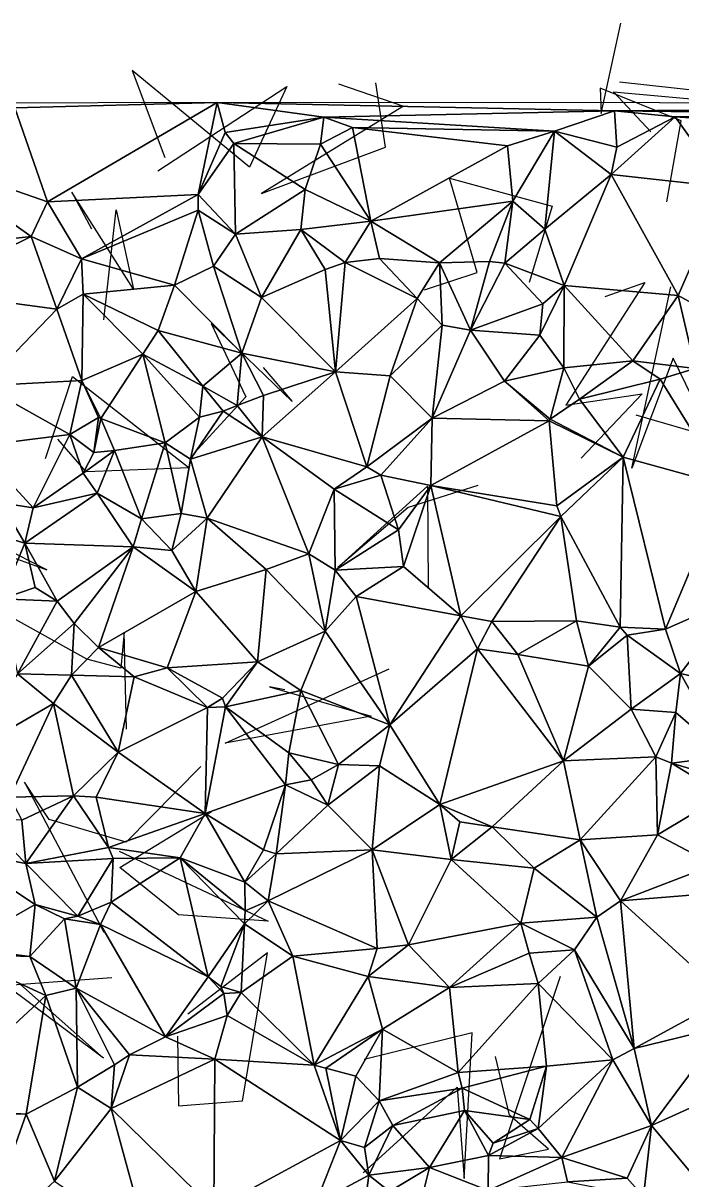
# Model space of a CAD drawing. Header units: metres. Extents: x -15.8 to 15.8, y -15 to 15.8.
# Drawn here: x -1.87 to 5.19, y 3.45 to 15.85 of the extents above; entities that cross this region are included whole.
import ezdxf

# ---------------------------------------------------------------- set-up
doc = ezdxf.new("R2010")
doc.units = ezdxf.units.M
doc.layers.add('CRACKS', color=1, linetype='Continuous')
doc.layers.add('STREET_MESH', color=7, linetype='Continuous')

msp = doc.modelspace()

# ---------------------------------------------------------------- linework, layer by layer
at = {"layer": 'CRACKS'}
for points in [[(5.033, 13.932, 0.1), (5.187, 14.802, 0.1), (4.318, 15.152, 0.1), (4.331, 14.879, 0.1), (4.54, 15.849, 0.1)], [(-0.421, 14.266, 0.1), (0.961, 15.169, 0.1), (0.561, 14.304, 0.1), (-0.697, 15.342, 0.1), (-0.345, 14.408, 0.1)], [(1.515, 15.197, 0.1), (2.211, 14.96, 0.1), (0.689, 14.023, 0.1), (2.017, 14.519, 0.1), (1.916, 15.208, 0.1)], [(4.863, 14.685, 0.1), (4.463, 15.112, 0.1), (6.007, 14.973, 0.1), (6.119, 15.039, 0.1), (4.528, 15.217, 0.1)], [(2.435, 12.989, 0.1), (3.001, 13.177, 0.1), (2.703, 14.187, 0.1), (3.804, 13.887, 0.1), (3.558, 13.068, 0.1)], [(-0.999, 12.668, 0.1), (-0.87, 13.848, 0.1), (-0.683, 12.995, 0.1), (-1.345, 14.035, 0.1), (-1.133, 13.643, 0.1)], [(4.372, 12.917, 0.1), (4.797, 13.067, 0.1), (3.952, 11.754, 0.1), (4.769, 11.876, 0.1), (4.116, 11.185, 0.1)], [(4.702, 11.649, 0.1), (5.512, 11.415, 0.1), (5.101, 12.256, 0.1), (4.66, 11.076, 0.1), (5.075, 13.023, 0.1)], [(0.708, 12.157, 0.1), (1.017, 11.792, 0.1), (0.15, 12.63, 0.1), (0.522, 11.844, 0.1), (-0.029, 11.243, 0.1)], [(-1.626, 11.18, 0.1), (-1.335, 12.062, 0.1), (-0.087, 11.083, 0.1), (-1.19, 11.04, 0.1), (-1.492, 11.387, 0.1)], [(-3.188, 10.561, 0.1), (-1.611, 9.987, 0.1), (-3.385, 10.892, 0.1), (-2.487, 10.857, 0.1), (-2.961, 11.053, 0.1)], [(3.008, 10.891, 0.1), (2.262, 10.657, 0.1), (1.509, 10.012, 0.1), (2.469, 10.885, 0.1), (2.474, 9.791, 0.1)], [(-0.758, 8.281, 0.1), (-0.781, 9.32, 0.1), (-0.817, 8.933, 0.1), (-1.184, 9.031, 0.1), (-2.01, 9.492, 0.1)], [(0.939, 8.701, 0.1), (0.776, 8.732, 0.1), (1.864, 8.42, 0.1), (0.3, 8.13, 0.1), (2.059, 8.927, 0.1)], [(0.038, 7.879, 0.1), (-0.761, 7.067, 0.1), (-1.587, 7.31, 0.1), (-1.851, 7.711, 0.1), (-0.999, 6.103, 0.1)], [(-0.837, 6.971, 0.1), (0.759, 6.222, 0.1), (-0.2, 6.288, 0.1), (-0.829, 6.798, 0.1), (0.153, 7.398, 0.1)], [(-0.21, 4.99, 0.1), (-0.202, 4.242, 0.1), (0.484, 4.295, 0.1), (0.754, 5.882, 0.1), (-0.101, 5.224, 0.1)], [(-1.895, 5.544, 0.1), (-1.004, 4.754, 0.1), (-2.094, 5.567, 0.1), (-2.125, 5.527, 0.1), (-0.915, 5.616, 0.1)], [(3.89, 5.627, 0.1), (3.239, 3.672, 0.1), (3.765, 3.776, 0.1), (3.349, 4.141, 0.1), (3.196, 4.772, 0.1)], [(1.778, 3.523, 0.1), (2.788, 4.442, 0.1), (2.861, 3.462, 0.1), (2.946, 5.023, 0.1), (1.791, 4.738, 0.1)]]:
    msp.add_polyline3d(points, dxfattribs=at)
at = {"layer": 'STREET_MESH'}
for points in [[(-7.453, 14.976), (-1.953, 14.942), (0.214, 14.997)], [(-2.974, 14.409), (-1.603, 13.934), (-1.953, 14.942)], [(-1.953, 14.942), (-1.603, 13.934), (0.214, 14.997)], [(-1.603, 13.934), (0.009, 14.012), (0.214, 14.997)], [(0.009, 14.012), (0.301, 14.676), (0.214, 14.997)], [(4.474, 14.91), (14.442, 14.988), (0.214, 14.997)], [(1.359, 14.84), (4.474, 14.91), (0.214, 14.997)], [(0.301, 14.676), (1.359, 14.84), (0.214, 14.997)], [(1.359, 14.84), (3.828, 14.691), (4.474, 14.91)], [(3.828, 14.691), (4.497, 14.519), (4.474, 14.91)], [(4.474, 14.91), (7.814, 14.869), (14.442, 14.988)], [(4.474, 14.91), (5.124, 14.844), (7.814, 14.869)], [(4.497, 14.519), (5.124, 14.844), (4.474, 14.91)], [(1.359, 14.84), (0.301, 14.676), (0.394, 14.559)], [(1.32, 14.551), (1.359, 14.84), (0.394, 14.559)], [(1.359, 14.84), (1.32, 14.551), (1.663, 14.728)], [(3.828, 14.691), (1.359, 14.84), (1.663, 14.728)], [(4.437, 14.226), (5.661, 14.089), (5.124, 14.844)], [(4.497, 14.519), (4.437, 14.226), (5.124, 14.844)], [(5.124, 14.844), (6.506, 14.754), (7.814, 14.869)], [(5.124, 14.844), (5.661, 14.089), (6.506, 14.754)], [(0.301, 14.676), (0.009, 14.012), (0.394, 14.559)], [(1.32, 14.551), (1.861, 13.727), (1.663, 14.728)], [(1.861, 13.727), (3.327, 14.533), (1.663, 14.728)], [(3.327, 14.533), (3.828, 14.691), (1.663, 14.728)], [(3.384, 13.939), (3.828, 14.691), (3.327, 14.533)], [(3.384, 13.939), (3.725, 13.64), (3.828, 14.691)], [(3.725, 13.64), (4.437, 14.226), (3.828, 14.691)], [(4.437, 14.226), (4.497, 14.519), (3.828, 14.691)], [(0.009, 14.012), (0.412, 13.585), (0.394, 14.559)], [(1.32, 14.551), (0.394, 14.559), (1.156, 14.065)], [(0.394, 14.559), (0.412, 13.585), (1.156, 14.065)], [(1.861, 13.727), (1.32, 14.551), (1.156, 14.065)], [(1.861, 13.727), (3.384, 13.939), (3.327, 14.533)], [(-2.974, 14.409), (-3.216, 13.405), (-1.778, 13.563)], [(-1.603, 13.934), (-2.974, 14.409), (-1.778, 13.563)], [(4.437, 14.226), (3.725, 13.64), (3.935, 13.036)], [(5.154, 12.929), (4.437, 14.226), (3.935, 13.036)], [(4.437, 14.226), (5.154, 12.929), (5.661, 14.089)], [(-1.24, 13.321), (0.009, 14.012), (-1.603, 13.934)], [(0.012, 13.843), (0.009, 14.012), (-1.24, 13.321)], [(0.012, 13.843), (0.412, 13.585), (0.009, 14.012)], [(0.412, 13.585), (1.11, 13.636), (1.156, 14.065)], [(1.11, 13.636), (1.861, 13.727), (1.156, 14.065)], [(5.661, 14.089), (5.154, 12.929), (5.653, 12.658)], [(-1.24, 13.321), (-1.603, 13.934), (-1.778, 13.563)], [(2.598, 13.28), (3.384, 13.939), (1.861, 13.727)], [(3.384, 13.939), (2.598, 13.28), (3.134, 13.293)], [(3.296, 13.274), (3.384, 13.939), (3.134, 13.293)], [(3.296, 13.274), (3.725, 13.64), (3.384, 13.939)], [(0.012, 13.843), (-1.24, 13.321), (-0.242, 13.038)], [(0.174, 13.244), (0.012, 13.843), (-0.242, 13.038)], [(0.174, 13.244), (0.412, 13.585), (0.012, 13.843)], [(1.587, 13.283), (1.861, 13.727), (1.11, 13.636)], [(1.587, 13.283), (1.954, 13.325), (1.861, 13.727)], [(1.954, 13.325), (2.598, 13.28), (1.861, 13.727)], [(-3.216, 13.405), (-2.962, 12.977), (-1.778, 13.563)], [(-2.962, 12.977), (-1.504, 12.783), (-1.778, 13.563)], [(-1.504, 12.783), (-1.24, 13.321), (-1.778, 13.563)], [(0.412, 13.585), (0.174, 13.244), (0.69, 12.907)], [(1.11, 13.636), (0.412, 13.585), (0.69, 12.907)], [(1.373, 13.207), (1.11, 13.636), (0.69, 12.907)], [(1.373, 13.207), (1.587, 13.283), (1.11, 13.636)], [(3.725, 13.64), (3.296, 13.274), (3.935, 13.036)], [(-1.222, 12.942), (-1.24, 13.321), (-1.504, 12.783)], [(-1.24, 13.321), (-1.222, 12.942), (-0.242, 13.038)], [(1.481, 12.11), (1.587, 13.283), (1.373, 13.207)], [(2.358, 12.898), (1.587, 13.283), (1.481, 12.11)], [(2.358, 12.898), (1.954, 13.325), (1.587, 13.283)], [(1.954, 13.325), (2.358, 12.898), (2.598, 13.28)], [(2.598, 13.28), (2.358, 12.898), (2.627, 12.611)], [(2.598, 13.28), (2.928, 12.558), (3.134, 13.293)], [(2.928, 12.558), (2.598, 13.28), (2.627, 12.611)], [(2.928, 12.558), (3.296, 13.274), (3.134, 13.293)], [(3.703, 12.84), (3.296, 13.274), (2.928, 12.558)], [(3.296, 13.274), (3.703, 12.84), (3.935, 13.036)], [(0.479, 12.311), (0.174, 13.244), (-0.242, 13.038)], [(0.174, 13.244), (0.479, 12.311), (0.69, 12.907)], [(1.481, 12.11), (1.373, 13.207), (0.69, 12.907)], [(-1.222, 12.942), (-0.418, 12.553), (-0.242, 13.038)], [(-0.418, 12.553), (0.479, 12.311), (-0.242, 13.038)], [(3.935, 13.036), (3.671, 12.505), (3.93, 12.153)], [(3.703, 12.84), (3.671, 12.505), (3.935, 13.036)], [(4.671, 12.228), (3.935, 13.036), (3.93, 12.153)], [(4.671, 12.228), (5.154, 12.929), (3.935, 13.036)], [(-2.962, 12.977), (-2.298, 11.959), (-1.504, 12.783)], [(-1.237, 12.016), (-1.222, 12.942), (-1.504, 12.783)], [(-0.581, 12.301), (-1.222, 12.942), (-1.237, 12.016)], [(-0.581, 12.301), (-0.418, 12.553), (-1.222, 12.942)], [(0.479, 12.311), (1.481, 12.11), (0.69, 12.907)], [(2.068, 12.069), (2.358, 12.898), (1.481, 12.11)], [(2.358, 12.898), (2.068, 12.069), (2.627, 12.611)], [(5.154, 12.929), (4.671, 12.228), (5.337, 12.146)], [(5.653, 12.658), (5.154, 12.929), (5.337, 12.146)], [(-2.298, 11.959), (-1.237, 12.016), (-1.504, 12.783)], [(3.671, 12.505), (3.703, 12.84), (2.928, 12.558)], [(0.061, 11.957), (-0.418, 12.553), (-0.581, 12.301)], [(0.061, 11.957), (0.479, 12.311), (-0.418, 12.553)], [(2.068, 12.069), (2.518, 11.613), (2.627, 12.611)], [(2.518, 11.613), (2.928, 12.558), (2.627, 12.611)], [(2.928, 12.558), (2.518, 11.613), (3.295, 12.009)], [(3.671, 12.505), (2.928, 12.558), (3.295, 12.009)], [(3.93, 12.153), (3.671, 12.505), (3.295, 12.009)], [(-1.033, 11.611), (-0.581, 12.301), (-1.237, 12.016)], [(-1.033, 11.611), (-0.343, 11.351), (-0.581, 12.301)], [(-0.343, 11.351), (0.025, 11.625), (-0.581, 12.301)], [(0.025, 11.625), (0.061, 11.957), (-0.581, 12.301)], [(0.061, 11.957), (0.427, 11.75), (0.479, 12.311)], [(0.427, 11.75), (0.711, 11.857), (0.479, 12.311)], [(0.479, 12.311), (0.711, 11.857), (1.481, 12.11)], [(3.784, 11.603), (3.93, 12.153), (3.295, 12.009)], [(4.096, 11.817), (3.93, 12.153), (3.784, 11.603)], [(4.096, 11.817), (4.671, 12.228), (3.93, 12.153)], [(4.671, 12.228), (4.096, 11.817), (4.963, 12.032)], [(4.671, 12.228), (4.963, 12.032), (5.337, 12.146)], [(0.695, 11.413), (1.82, 11.093), (1.481, 12.11)], [(0.711, 11.857), (0.695, 11.413), (1.481, 12.11)], [(1.82, 11.093), (2.068, 12.069), (1.481, 12.11)], [(2.068, 12.069), (1.82, 11.093), (2.518, 11.613)], [(4.096, 11.817), (4.567, 11.195), (4.963, 12.032)], [(4.567, 11.195), (5.665, 10.893), (4.963, 12.032)], [(4.963, 12.032), (5.665, 10.893), (5.337, 12.146)], [(-2.298, 11.959), (-2.367, 11.315), (-1.365, 11.44)], [(-1.237, 12.016), (-2.298, 11.959), (-1.365, 11.44)], [(-1.058, 11.62), (-1.237, 12.016), (-1.365, 11.44)], [(-1.058, 11.62), (-1.033, 11.611), (-1.237, 12.016)], [(0.279, 11.689), (0.061, 11.957), (0.025, 11.625)], [(0.061, 11.957), (0.279, 11.689), (0.427, 11.75)], [(3.295, 12.009), (2.518, 11.613), (3.771, 11.585)], [(3.784, 11.603), (3.295, 12.009), (3.771, 11.585)], [(0.711, 11.857), (0.427, 11.75), (0.695, 11.413)], [(4.096, 11.817), (3.784, 11.603), (4.567, 11.195)], [(0.695, 11.413), (0.279, 11.689), (-0.073, 11.173)], [(0.279, 11.689), (0.025, 11.625), (-0.073, 11.173)], [(0.427, 11.75), (0.279, 11.689), (0.695, 11.413)], [(-1.107, 11.247), (-1.058, 11.62), (-1.365, 11.44)], [(-1.107, 11.247), (-1.033, 11.611), (-1.058, 11.62)], [(-1.033, 11.611), (-1.107, 11.247), (-0.888, 11.266)], [(-0.343, 11.351), (-1.033, 11.611), (-0.888, 11.266)], [(0.025, 11.625), (-0.343, 11.351), (-0.073, 11.173)], [(1.82, 11.093), (1.97, 11.002), (2.518, 11.613)], [(1.97, 11.002), (2.505, 10.892), (2.518, 11.613)], [(2.518, 11.613), (2.505, 10.892), (3.771, 11.585)], [(2.505, 10.892), (3.853, 10.673), (3.771, 11.585)], [(4.567, 11.195), (3.784, 11.603), (3.771, 11.585)], [(3.853, 10.673), (4.567, 11.195), (3.771, 11.585)], [(-2.367, 11.315), (-1.759, 10.652), (-1.365, 11.44)], [(-1.759, 10.652), (-1.223, 11.024), (-1.365, 11.44)], [(-1.223, 11.024), (-1.107, 11.247), (-1.365, 11.44)], [(0.695, 11.413), (-0.073, 11.173), (0.107, 10.54)], [(1.197, 10.159), (0.695, 11.413), (0.107, 10.54)], [(1.468, 10.853), (1.82, 11.093), (0.695, 11.413)], [(1.197, 10.159), (1.468, 10.853), (0.695, 11.413)], [(-2.101, 10.705), (-1.759, 10.652), (-2.367, 11.315)], [(-0.343, 11.351), (-0.888, 11.266), (-0.598, 10.533)], [(-0.171, 10.592), (-0.343, 11.351), (-0.598, 10.533)], [(-0.343, 11.351), (-0.171, 10.592), (-0.073, 11.173)], [(-1.107, 11.247), (-1.223, 11.024), (-0.888, 11.266)], [(-1.223, 11.024), (-1.072, 10.809), (-0.888, 11.266)], [(-0.888, 11.266), (-1.072, 10.809), (-0.598, 10.533)], [(-0.073, 11.173), (-0.171, 10.592), (0.107, 10.54)], [(3.853, 10.673), (3.896, 10.558), (4.567, 11.195)], [(3.896, 10.558), (4.532, 9.372), (4.567, 11.195)], [(4.567, 11.195), (4.532, 9.372), (5.02, 9.351)], [(5.665, 10.893), (4.567, 11.195), (5.02, 9.351)], [(1.468, 10.853), (1.97, 11.002), (1.82, 11.093)], [(-1.072, 10.809), (-1.223, 11.024), (-1.759, 10.652)], [(1.97, 11.002), (1.468, 10.853), (2.157, 10.417)], [(2.505, 10.892), (1.97, 11.002), (2.157, 10.417)], [(-1.072, 10.809), (-1.759, 10.652), (-1.848, 10.273)], [(-0.686, 10.236), (-1.072, 10.809), (-1.848, 10.273)], [(-1.072, 10.809), (-0.686, 10.236), (-0.598, 10.533)], [(1.478, 9.985), (1.468, 10.853), (1.197, 10.159)], [(1.468, 10.853), (1.478, 9.985), (2.157, 10.417)], [(2.212, 10.024), (2.505, 10.892), (2.157, 10.417)], [(2.505, 10.892), (2.212, 10.024), (2.827, 9.494)], [(3.896, 10.558), (2.505, 10.892), (2.827, 9.494)], [(3.853, 10.673), (2.505, 10.892), (3.896, 10.558)], [(5.804, 9.7), (5.665, 10.893), (5.02, 9.351)], [(-2.101, 10.705), (-2.576, 10.493), (-1.848, 10.273)], [(-1.759, 10.652), (-2.101, 10.705), (-1.848, 10.273)], [(-0.272, 10.194), (-0.171, 10.592), (-0.598, 10.533)], [(-0.171, 10.592), (-0.272, 10.194), (0.107, 10.54)], [(3.158, 9.433), (3.896, 10.558), (2.827, 9.494)], [(3.896, 10.558), (3.158, 9.433), (4.066, 9.441)], [(4.532, 9.372), (3.896, 10.558), (4.066, 9.441)], [(-2.576, 10.493), (-2.095, 9.678), (-1.848, 10.273)], [(-0.686, 10.236), (-0.272, 10.194), (-0.598, 10.533)], [(-0.272, 10.194), (-0.015, 9.754), (0.107, 10.54)], [(-0.015, 9.754), (0.738, 9.991), (0.107, 10.54)], [(0.738, 9.991), (1.197, 10.159), (0.107, 10.54)], [(1.478, 9.985), (2.212, 10.024), (2.157, 10.417)], [(-1.848, 10.273), (-2.095, 9.678), (-1.736, 9.799)], [(-1.502, 9.651), (-1.848, 10.273), (-1.736, 9.799)], [(-1.502, 9.651), (-0.686, 10.236), (-1.848, 10.273)], [(-1.502, 9.651), (-1.317, 9.414), (-0.686, 10.236)], [(-0.686, 10.236), (-1.317, 9.414), (-1.056, 9.154)], [(-0.015, 9.754), (-0.686, 10.236), (-1.056, 9.154)], [(-0.015, 9.754), (-0.272, 10.194), (-0.686, 10.236)], [(1.197, 10.159), (0.738, 9.991), (1.371, 9.331)], [(1.478, 9.985), (1.197, 10.159), (1.371, 9.331)], [(0.646, 9.001), (0.738, 9.991), (-0.015, 9.754)], [(0.738, 9.991), (0.646, 9.001), (1.371, 9.331)], [(1.704, 9.703), (1.478, 9.985), (1.371, 9.331)], [(1.478, 9.985), (1.704, 9.703), (2.212, 10.024)], [(2.212, 10.024), (1.704, 9.703), (2.827, 9.494)], [(-2.095, 9.678), (-1.502, 9.651), (-1.736, 9.799)], [(-1.926, 8.874), (-1.502, 9.651), (-2.095, 9.678)], [(-0.322, 8.936), (-0.015, 9.754), (-1.056, 9.154)], [(-0.322, 8.936), (0.646, 9.001), (-0.015, 9.754)], [(1.704, 9.703), (1.371, 9.331), (2.064, 8.326)], [(1.704, 9.703), (2.064, 8.326), (2.827, 9.494)], [(5.18, 8.877), (5.804, 9.7), (5.02, 9.351)], [(5.804, 9.7), (5.18, 8.877), (6.611, 8.538)], [(-1.317, 9.414), (-1.502, 9.651), (-1.926, 8.874)], [(2.064, 8.326), (3.003, 9.14), (2.827, 9.494)], [(3.003, 9.14), (3.158, 9.433), (2.827, 9.494)], [(3.003, 9.14), (3.437, 9.081), (3.158, 9.433)], [(3.158, 9.433), (3.437, 9.081), (4.066, 9.441)], [(3.437, 9.081), (4.195, 8.956), (4.066, 9.441)], [(4.195, 8.956), (4.532, 9.372), (4.066, 9.441)], [(-1.317, 9.414), (-1.926, 8.874), (-1.346, 8.857)], [(-1.056, 9.154), (-1.317, 9.414), (-1.346, 8.857)], [(1.371, 9.331), (0.646, 9.001), (1.11, 8.694)], [(2.064, 8.326), (1.371, 9.331), (1.11, 8.694)], [(4.607, 9.287), (4.532, 9.372), (4.195, 8.956)], [(4.532, 9.372), (4.607, 9.287), (5.02, 9.351)], [(4.607, 9.287), (5.18, 8.877), (5.02, 9.351)], [(4.651, 8.495), (4.607, 9.287), (4.195, 8.956)], [(4.607, 9.287), (4.651, 8.495), (5.18, 8.877)], [(-0.676, 8.842), (-1.056, 9.154), (-1.346, 8.857)], [(-0.322, 8.936), (-1.056, 9.154), (-0.676, 8.842)], [(2.599, 7.471), (3.003, 9.14), (2.064, 8.326)], [(2.599, 7.471), (3.925, 7.942), (3.003, 9.14)], [(3.003, 9.14), (3.925, 7.942), (3.437, 9.081)], [(3.437, 9.081), (3.925, 7.942), (4.195, 8.956)], [(0.112, 8.511), (-0.322, 8.936), (-0.676, 8.842)], [(0.646, 9.001), (-0.322, 8.936), (0.271, 8.612)], [(-0.322, 8.936), (0.112, 8.511), (0.271, 8.612)], [(0.303, 8.519), (0.646, 9.001), (0.271, 8.612)], [(0.646, 9.001), (0.303, 8.519), (1.11, 8.694)], [(3.925, 7.942), (4.651, 8.495), (4.195, 8.956)], [(-2.46, 8.021), (-1.539, 8.554), (-1.926, 8.874)], [(-1.926, 8.874), (-1.539, 8.554), (-1.346, 8.857)], [(-1.539, 8.554), (-0.848, 8.035), (-1.346, 8.857)], [(-0.848, 8.035), (-0.676, 8.842), (-1.346, 8.857)], [(-0.848, 8.035), (0.112, 8.511), (-0.676, 8.842)], [(5.18, 8.877), (4.651, 8.495), (5.129, 8.459)], [(5.672, 7.992), (5.18, 8.877), (5.129, 8.459)], [(5.18, 8.877), (5.672, 7.992), (6.611, 8.538)], [(0.303, 8.519), (0.983, 8.026), (1.11, 8.694)], [(0.983, 8.026), (1.513, 7.9), (1.11, 8.694)], [(1.513, 7.9), (2.064, 8.326), (1.11, 8.694)], [(0.112, 8.511), (0.303, 8.519), (0.271, 8.612)], [(-2.46, 8.021), (-2.007, 7.551), (-1.539, 8.554)], [(-2.007, 7.551), (-1.324, 7.564), (-1.539, 8.554)], [(-1.324, 7.564), (-0.848, 8.035), (-1.539, 8.554)], [(0.112, 8.511), (-0.848, 8.035), (0.085, 7.375)], [(0.303, 8.519), (0.112, 8.511), (0.085, 7.375)], [(0.947, 7.682), (0.303, 8.519), (0.085, 7.375)], [(0.303, 8.519), (0.947, 7.682), (0.983, 8.026)], [(4.651, 8.495), (3.925, 7.942), (4.917, 7.983)], [(4.651, 8.495), (4.917, 7.983), (5.129, 8.459)], [(4.917, 7.983), (5.084, 7.917), (5.129, 8.459)], [(5.084, 7.917), (5.672, 7.992), (5.129, 8.459)], [(1.513, 7.9), (1.955, 7.888), (2.064, 8.326)], [(1.955, 7.888), (2.599, 7.471), (2.064, 8.326)], [(-1.081, 7.551), (-0.848, 8.035), (-1.324, 7.564)], [(-0.848, 8.035), (-1.081, 7.551), (0.085, 7.375)], [(0.947, 7.682), (1.22, 7.736), (0.983, 8.026)], [(1.22, 7.736), (1.513, 7.9), (0.983, 8.026)], [(2.599, 7.471), (3.161, 7.231), (3.925, 7.942)], [(3.161, 7.231), (4.106, 7.095), (3.925, 7.942)], [(3.925, 7.942), (4.106, 7.095), (4.917, 7.983)], [(4.106, 7.095), (4.934, 7.146), (4.917, 7.983)], [(4.934, 7.146), (5.084, 7.917), (4.917, 7.983)], [(5.084, 7.917), (5.556, 7.776), (5.672, 7.992)], [(1.22, 7.736), (1.402, 7.466), (1.513, 7.9)], [(1.513, 7.9), (1.402, 7.466), (1.955, 7.888)], [(1.955, 7.888), (1.402, 7.466), (1.874, 6.987)], [(2.599, 7.471), (1.955, 7.888), (1.874, 6.987)], [(5.646, 7.572), (5.084, 7.917), (4.934, 7.146)], [(5.646, 7.572), (5.556, 7.776), (5.084, 7.917)], [(1.22, 7.736), (0.947, 7.682), (1.402, 7.466)], [(0.71, 6.987), (0.947, 7.682), (0.085, 7.375)], [(0.71, 6.987), (0.847, 6.942), (0.947, 7.682)], [(0.947, 7.682), (0.847, 6.942), (1.402, 7.466)], [(5.541, 6.827), (5.646, 7.572), (4.934, 7.146)], [(-1.324, 7.564), (-2.007, 7.551), (-1.88, 7.303)], [(-1.838, 6.84), (-1.324, 7.564), (-1.88, 7.303)], [(-1.324, 7.564), (-1.838, 6.84), (-0.951, 7.01)], [(-1.081, 7.551), (-1.324, 7.564), (-0.951, 7.01)], [(-1.081, 7.551), (-0.951, 7.01), (0.085, 7.375)], [(1.402, 7.466), (0.847, 6.942), (1.874, 6.987)], [(2.721, 6.884), (2.599, 7.471), (1.874, 6.987)], [(2.814, 7.287), (2.599, 7.471), (2.721, 6.884)], [(2.599, 7.471), (2.814, 7.287), (3.161, 7.231)], [(-1.838, 6.84), (-2.316, 7.329), (-2.63, 6.989)], [(-2.316, 7.329), (-1.838, 6.84), (-1.88, 7.303)], [(-0.951, 7.01), (-0.181, 6.901), (0.085, 7.375)], [(-0.181, 6.901), (0.512, 6.64), (0.085, 7.375)], [(0.512, 6.64), (0.71, 6.987), (0.085, 7.375)], [(3.161, 7.231), (2.814, 7.287), (2.721, 6.884)], [(3.161, 7.231), (2.721, 6.884), (3.611, 6.789)], [(4.106, 7.095), (3.161, 7.231), (3.611, 6.789)], [(4.283, 6.263), (4.106, 7.095), (3.611, 6.789)], [(4.106, 7.095), (4.537, 6.439), (4.934, 7.146)], [(4.106, 7.095), (4.283, 6.263), (4.537, 6.439)], [(4.537, 6.439), (5.541, 6.827), (4.934, 7.146)], [(-1.738, 6.401), (-2.63, 6.989), (-2.548, 5.941)], [(-1.738, 6.401), (-1.838, 6.84), (-2.63, 6.989)], [(-1.838, 6.84), (-0.9, 6.893), (-0.951, 7.01)], [(-0.9, 6.893), (-0.181, 6.901), (-0.951, 7.01)], [(0.847, 6.942), (0.71, 6.987), (0.512, 6.64)], [(0.759, 6.438), (1.93, 5.929), (1.874, 6.987)], [(0.847, 6.942), (0.759, 6.438), (1.874, 6.987)], [(1.93, 5.929), (2.266, 5.967), (1.874, 6.987)], [(2.266, 5.967), (2.721, 6.884), (1.874, 6.987)], [(-1.281, 6.275), (-0.9, 6.893), (-1.838, 6.84)], [(-1.738, 6.401), (-1.281, 6.275), (-1.838, 6.84)], [(-0.9, 6.893), (-1.281, 6.275), (-0.921, 6.425)], [(-0.181, 6.901), (-0.9, 6.893), (-0.921, 6.425)], [(-0.181, 6.901), (-0.921, 6.425), (0.118, 5.626)], [(-0.181, 6.901), (0.513, 6.332), (0.512, 6.64)], [(0.513, 6.332), (-0.181, 6.901), (0.507, 6.193)], [(0.507, 6.193), (-0.181, 6.901), (0.118, 5.626)], [(0.847, 6.942), (0.512, 6.64), (0.759, 6.438)], [(2.721, 6.884), (2.266, 5.967), (3.469, 6.199)], [(3.611, 6.789), (2.721, 6.884), (3.469, 6.199)], [(5.541, 6.827), (4.537, 6.439), (5.859, 6.545)], [(4.283, 6.263), (3.611, 6.789), (3.469, 6.199)], [(0.512, 6.64), (0.513, 6.332), (0.759, 6.438)], [(4.537, 6.439), (5.682, 5.4), (5.859, 6.545)], [(-1.792, 5.842), (-1.738, 6.401), (-2.548, 5.941)], [(-1.738, 6.401), (-1.792, 5.842), (-1.423, 6.246)], [(-1.281, 6.275), (-1.738, 6.401), (-1.423, 6.246)], [(-0.921, 6.425), (-1.281, 6.275), (-1.036, 6.184)], [(-0.921, 6.425), (-1.036, 6.184), (0.118, 5.626)], [(0.507, 6.193), (1.025, 5.846), (0.759, 6.438)], [(0.513, 6.332), (0.507, 6.193), (0.759, 6.438)], [(0.759, 6.438), (1.025, 5.846), (1.93, 5.929)], [(4.283, 6.263), (4.682, 4.857), (4.537, 6.439)], [(4.537, 6.439), (4.682, 4.857), (5.682, 5.4)], [(-1.423, 6.246), (-1.792, 5.842), (-1.297, 5.502)], [(-1.036, 6.184), (-1.281, 6.275), (-1.423, 6.246)], [(-1.036, 6.184), (-1.423, 6.246), (-1.297, 5.502)], [(4.044, 5.913), (4.283, 6.263), (3.469, 6.199)], [(4.682, 4.857), (4.283, 6.263), (4.044, 5.913)], [(-0.338, 4.983), (-1.036, 6.184), (-1.297, 5.502)], [(-1.036, 6.184), (-0.338, 4.983), (0.118, 5.626)], [(0.255, 5.522), (0.507, 6.193), (0.118, 5.626)], [(0.255, 5.522), (0.471, 5.456), (0.507, 6.193)], [(0.507, 6.193), (0.471, 5.456), (1.025, 5.846)], [(2.266, 5.967), (2.705, 5.51), (3.469, 6.199)], [(2.705, 5.51), (3.559, 5.878), (3.469, 6.199)], [(3.559, 5.878), (4.044, 5.913), (3.469, 6.199)], [(2.266, 5.967), (1.93, 5.929), (1.834, 5.629)], [(2.705, 5.51), (2.266, 5.967), (1.834, 5.629)], [(-2.595, 5.872), (-2.926, 4.222), (-1.624, 5.425)], [(-2.595, 5.872), (-1.792, 5.842), (-2.548, 5.941)], [(-1.792, 5.842), (-2.595, 5.872), (-1.624, 5.425)], [(-1.792, 5.842), (-1.624, 5.425), (-1.297, 5.502)], [(1.025, 5.846), (0.471, 5.456), (1.255, 4.678)], [(1.93, 5.929), (1.025, 5.846), (1.834, 5.629)], [(1.025, 5.846), (1.255, 4.678), (1.834, 5.629)], [(3.559, 5.878), (2.705, 5.51), (3.656, 5.554)], [(3.559, 5.878), (3.656, 5.554), (4.044, 5.913)], [(3.656, 5.554), (4.455, 4.735), (4.044, 5.913)], [(4.455, 4.735), (4.682, 4.857), (4.044, 5.913)], [(-0.338, 4.983), (0.284, 5.446), (0.118, 5.626)], [(0.284, 5.446), (0.255, 5.522), (0.118, 5.626)], [(1.255, 4.678), (1.985, 5.064), (1.834, 5.629)], [(1.985, 5.064), (2.705, 5.51), (1.834, 5.629)], [(-1.624, 5.425), (-1.282, 4.443), (-1.297, 5.502)], [(-1.297, 5.502), (-1.282, 4.443), (-0.886, 4.68)], [(-0.726, 4.788), (-1.297, 5.502), (-0.886, 4.68)], [(-0.726, 4.788), (-0.338, 4.983), (-1.297, 5.502)], [(0.471, 5.456), (0.255, 5.522), (0.284, 5.446)], [(2.705, 5.51), (1.985, 5.064), (2.799, 4.6)], [(2.705, 5.51), (2.799, 4.6), (3.656, 5.554)], [(2.799, 4.6), (3.744, 4.667), (3.656, 5.554)], [(3.744, 4.667), (4.455, 4.735), (3.656, 5.554)], [(-1.624, 5.425), (-2.926, 4.222), (-1.834, 4.153)], [(-1.282, 4.443), (-1.624, 5.425), (-1.834, 4.153)], [(0.32, 5.212), (0.284, 5.446), (-0.338, 4.983)], [(0.32, 5.212), (0.471, 5.456), (0.284, 5.446)], [(0.471, 5.456), (0.32, 5.212), (1.255, 4.678)], [(4.682, 4.857), (5.664, 5.097), (5.682, 5.4)], [(0.32, 5.212), (-0.338, 4.983), (0.19, 4.743)], [(0.32, 5.212), (0.19, 4.743), (1.255, 4.678)], [(5.664, 5.097), (4.682, 4.857), (4.868, 4.032)], [(5.664, 5.097), (4.868, 4.032), (6.475, 4.756)], [(-0.338, 4.983), (-0.726, 4.788), (0.19, 4.743)], [(1.378, 4.646), (1.985, 5.064), (1.255, 4.678)], [(1.699, 4.561), (1.985, 5.064), (1.378, 4.646)], [(1.699, 4.561), (1.949, 4.295), (1.985, 5.064)], [(1.985, 5.064), (1.949, 4.295), (2.799, 4.6)], [(4.682, 4.857), (4.455, 4.735), (4.868, 4.032)], [(0.19, 4.743), (-0.726, 4.788), (-0.923, 4.213)], [(-0.923, 4.213), (-0.726, 4.788), (-0.886, 4.68)], [(0.179, 3.135), (0.19, 4.743), (-0.923, 4.213)], [(1.535, 3.869), (0.19, 4.743), (0.179, 3.135)], [(0.19, 4.743), (1.535, 3.869), (1.255, 4.678)], [(4.455, 4.735), (3.744, 4.667), (3.654, 4)], [(3.908, 3.689), (4.455, 4.735), (3.654, 4)], [(4.455, 4.735), (3.908, 3.689), (4.868, 4.032)], [(4.868, 4.032), (5.596, 3.161), (6.475, 4.756)], [(-1.282, 4.443), (-0.923, 4.213), (-0.886, 4.68)], [(1.535, 3.869), (1.378, 4.646), (1.255, 4.678)], [(1.535, 3.869), (1.699, 4.561), (1.378, 4.646)], [(1.949, 4.295), (2.841, 4.43), (2.799, 4.6)], [(2.841, 4.43), (3.744, 4.667), (2.799, 4.6)], [(3.744, 4.667), (2.841, 4.43), (3.567, 4.095)], [(3.744, 4.667), (3.567, 4.095), (3.654, 4)], [(1.949, 4.295), (1.699, 4.561), (1.535, 3.869)], [(-1.529, 3.434), (-1.282, 4.443), (-1.834, 4.153)], [(-1.282, 4.443), (-1.529, 3.434), (-0.923, 4.213)], [(2.097, 4.032), (2.841, 4.43), (1.949, 4.295)], [(2.841, 4.43), (2.097, 4.032), (2.865, 4.193)], [(2.841, 4.43), (2.865, 4.193), (3.567, 4.095)], [(-2.926, 4.222), (-2.883, 4.175), (-1.834, 4.153)], [(1.793, 3.795), (1.949, 4.295), (1.535, 3.869)], [(1.793, 3.795), (2.097, 4.032), (1.949, 4.295)], [(-1.834, 4.153), (-2.883, 4.175), (-2.36, 2.672)], [(-1.529, 3.434), (-1.834, 4.153), (-2.36, 2.672)], [(-1.529, 3.434), (-0.517, 2.734), (-0.923, 4.213)], [(-0.517, 2.734), (0.179, 3.135), (-0.923, 4.213)], [(2.097, 4.032), (2.491, 3.58), (2.865, 4.193)], [(2.865, 4.193), (2.491, 3.58), (3.121, 3.711)], [(3.173, 3.841), (2.865, 4.193), (3.121, 3.711)], [(2.865, 4.193), (3.173, 3.841), (3.567, 4.095)], [(3.567, 4.095), (3.173, 3.841), (3.654, 4)], [(2.097, 4.032), (1.793, 3.795), (1.838, 3.5)], [(2.491, 3.58), (2.097, 4.032), (1.838, 3.5)], [(3.121, 3.711), (3.908, 3.689), (3.654, 4)], [(3.173, 3.841), (3.121, 3.711), (3.654, 4)], [(3.908, 3.689), (4.607, 3.466), (4.868, 4.032)], [(4.868, 4.032), (4.607, 3.466), (4.784, 3.269)], [(5.596, 3.161), (4.868, 4.032), (4.784, 3.269)], [(1.267, 3.192), (1.535, 3.869), (0.179, 3.135)], [(1.838, 3.5), (1.535, 3.869), (1.267, 3.192)], [(1.838, 3.5), (1.793, 3.795), (1.535, 3.869)], [(2.491, 3.58), (3.119, 3.334), (3.121, 3.711)], [(3.119, 3.334), (3.908, 3.689), (3.121, 3.711)], [(3.119, 3.334), (3.97, 3.427), (3.908, 3.689)], [(3.97, 3.427), (4.607, 3.466), (3.908, 3.689)], [(1.77, 2.951), (1.838, 3.5), (1.267, 3.192)], [(1.838, 3.5), (1.77, 2.951), (2.061, 3.325)], [(2.491, 3.58), (1.838, 3.5), (2.061, 3.325)], [(2.329, 2.936), (2.491, 3.58), (2.061, 3.325)], [(3.119, 3.334), (2.491, 3.58), (2.329, 2.936)], [(4.607, 3.466), (3.97, 3.427), (4.784, 3.269)]]:
    msp.add_3dface(points, dxfattribs=at)

doc.saveas('drawing.dxf')
